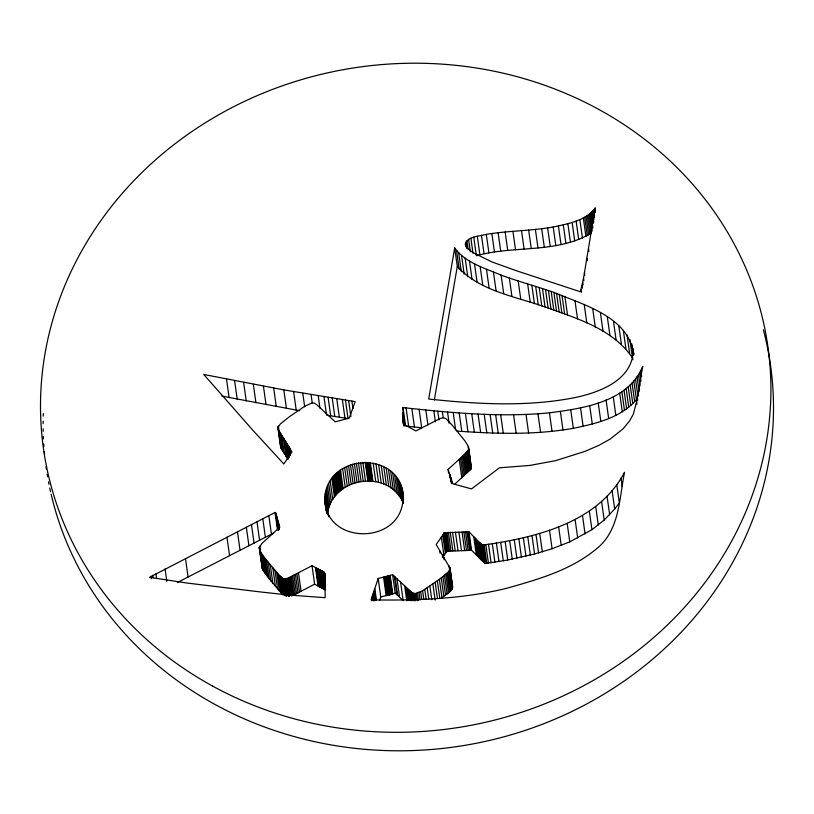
<?xml version="1.0" encoding="UTF-8"?>
<svg xmlns="http://www.w3.org/2000/svg" width="814" height="814" viewBox="0 0 814 814"><rect width="100%" height="100%" fill="white"/><g stroke="black" fill="none" stroke-linecap="round" stroke-linejoin="round"><path stroke-width="1.22" d="M633.17 351.648C626.658 316.066 582.773 304.629 553.876 292.379C536.406 286.253 518.447 281.593 501.098 275.112C484.829 268.152 465.598 262.912 454.7 247.944L428.703 399.033C476.455 404.11 525.122 406.99 572.588 398.066C597.232 393.223 631.552 381.461 633.17 351.648L633.689 355.352M402.788 492.45C408.374 547.059 319.342 547.486 325.193 493.905C331.878 451.811 402.32 451.699 403.418 497.639M259.208 547.68L260.633 552.126L264.926 558.251L278.266 574.165L283.109 578.551L287.373 578.51L312.027 565.689L323.728 572.008L324.837 573.911L325.173 597.679L288.034 594.963L260.622 591.971L186.579 582.987L149.522 577.309L275.02 512.464L275.997 513.624L279.802 527.269L261.874 543.477L259.208 547.68L262.627 569.474L269.088 578.723L282.102 594.016L279.497 575.529M261.803 566.168L261.904 567.592M465.669 246.774C463.797 236.335 479.639 236.406 486.304 234.371C508.465 230.698 531.074 230.942 553.205 227.004C567.907 223.738 585.581 221.021 595.136 208.038L595.482 210.5M452.208 585.52C454.192 591.473 445.004 594.251 441.982 597.863L439.387 579.375L448.738 571.611L450.081 568.152L436.182 544.535L444.485 532.743L468.976 531.837C473.443 536.243 477.564 541.076 482.488 544.993C490.059 544.22 497.629 542.897 505.138 541.524C551.058 533.119 601.465 516.351 624.552 472.273C619.139 498.667 619.759 530.769 596.153 549.094C570.583 570.319 537.698 579.548 506.288 588.38C462.118 599.145 416.351 600.64 371.082 599.857L378.164 578.479L392.613 574.704L411.67 592.419L415.008 593.61L422.629 590.73L439.387 579.375M465.323 244.312L467.44 248.148L472.832 252.513L491.687 261.833L515.608 270.482L580.413 291.778L583.536 278.154L595.136 208.038M468.63 449.684L467.908 445.624L464.753 440.679L452.238 425.234L445.909 418.65L443.477 417.745L440.598 418.315L415.822 430.942L403.49 424.196L403.011 407.59C451.577 412.891 500.63 417.572 549.44 412.82C583.211 408.394 627.838 402.147 642.734 366.381L636.619 401.729L633.302 414.245L629.558 420.909L623.259 428.652L610.042 439.163L598.575 445.523L584.849 451.424L555.687 460.653L529.731 465.455L499.42 467.816L471.52 488.909L452.767 483.77L448.097 469.403L464.021 454.934L468.63 449.684L470.94 468.976L454.405 484.554M471.235 468.172L468.691 447.904M277.9 427.564L280.291 423.992L289.53 416.605L304.894 406.196L311.904 402.971L314.214 403.062L316.646 404.639L335.266 421.835L349.277 418.121L355.179 401.617L283.832 389.896L203.775 374.471L252.35 429.69L283.811 463.98L291.961 451.892L279.192 431.145L277.9 427.564L280.647 447.161L288.054 459.584M280.576 445.584L280.647 447.161M434.31 400.04L457.295 266.432L454.7 247.944M400.58 484.595L403.184 503.083C389.479 468.742 333.007 476.77 327.788 512.403L325.193 493.905M379.65 600.427L380.759 596.967L378.164 578.479M442.633 557.305L447.089 551.231L471.581 550.325L485.419 563.522L507.733 560.012L534.574 553.988L552.096 548.728L569.769 541.87L591.951 529.68L604.192 520.044L614.682 509.025L619.332 502.95L616.737 484.462M456.99 431.084C495.716 433.821 534.93 435.124 573.331 428.317C596.326 423.534 622.242 417.572 637.555 398.188M473.779 237.25L476.373 255.738C513.878 245.177 556.532 253.815 591.147 233.231L588.553 214.743M290.262 577.075L292.857 595.563L314.621 584.177L325.274 589.824L322.67 571.336M177.35 582.529L273.494 533.089M380.759 596.967L395.217 593.192L403.174 600.59L400.58 582.102M406.634 426.19L421.693 427.798L419.098 409.31M327.604 415.354L348.036 418.589L345.441 400.101M221.917 396.113L299.654 410.724M457.295 266.432C480.229 291.829 517.256 296.642 548.117 308.038C578.754 319.057 613.471 329.66 632.458 357.895L629.863 339.407M471.011 465.333L471.296 466.391M640.791 370.533L641.656 376.689M639.712 372.649L640.923 381.278M638.461 374.786L640.018 385.877M639.112 387.678L639.458 390.14M633.007 348.545L633.78 354.039M637.057 376.902L639.132 391.697M633.139 349.694L633.699 354.67M631.868 343.966L633.424 355.057M633.089 353.103L633.434 355.576M638.176 393.111L638.522 395.584M632.529 357.254L632.875 359.717M635.51 379.009L637.942 396.265M637.352 397.771L637.698 400.234M633.841 381.074L636.436 399.562M636.619 401.729L636.965 404.192M627.014 334.869L629.609 353.357M632.051 383.089L634.655 401.577M623.331 330.362L625.925 348.85M630.168 385.042L632.763 403.53M628.194 386.904L630.789 405.392M618.823 325.905L621.418 344.393M626.139 388.685L628.744 407.173M624.033 390.344L626.638 408.832M613.491 321.489L616.096 339.977M621.876 391.89L624.48 410.378M595.003 209.157L595.349 211.62M594.678 208.506L595.197 212.21M594.118 209.381L594.637 213.085M619.688 393.284L622.293 411.772M593.437 210.277L594.474 217.674M592.643 211.182L593.864 219.811M607.356 317.124L609.961 335.622M593.416 219.739L593.762 222.202M591.758 212.088L593.314 223.178M590.771 212.983L592.846 227.778M589.702 213.868L592.124 231.125M613.247 396.805L615.842 415.293M587.332 215.588L589.926 234.076M600.427 312.83L603.021 331.318M586.049 216.402L588.644 234.89M584.706 217.175L587.311 235.663M621.031 477.981L622.242 486.609M588.573 248.911L588.919 251.373M583.323 217.908L585.917 236.396M586.975 258.303L587.321 260.775M606.084 400.02L608.679 418.508M592.704 308.608L595.309 327.096M579.843 219.536L582.437 238.024M584.472 272.802L584.818 275.264M576.119 221.042L578.713 239.53M583.536 278.154L583.882 280.616M582.773 282.407L583.119 284.869M612.077 490.537L614.682 509.025M582.152 285.683L582.498 288.146M598.219 402.94L600.813 421.428M584.208 304.456L586.802 322.944M572.13 222.446L574.725 240.934M581.257 289.804L581.603 292.267M607.041 496.225L609.645 514.713M567.857 223.738L570.461 242.226M574.938 300.386L577.533 318.874M589.692 405.545L592.287 424.033M563.298 224.918L565.893 243.417M601.597 501.556L604.192 520.044M558.414 226.007L561.009 244.505M595.706 506.532L598.31 525.02M564.906 296.408L567.511 314.896M580.524 407.845L583.119 426.333M553.205 227.004L555.799 245.492M562.026 295.329L564.621 313.817M559.259 294.302L561.853 312.79M589.346 511.182L591.951 529.68M547.639 227.9L550.233 246.388M556.562 293.325L559.157 311.813M570.736 409.829L573.331 428.317M553.876 292.379L556.481 310.867M551.18 291.443L553.774 309.931M582.498 515.537L585.093 534.025M541.707 228.714L544.301 247.202M548.402 290.506L551.007 308.994M545.512 289.55L548.117 308.038M535.388 229.436L537.983 247.924M560.368 411.487L562.962 429.975M575.111 519.586L577.706 538.085M542.46 288.563L545.054 307.051M539.194 287.525L541.788 306.013M528.662 230.077L531.257 248.565M535.673 286.426L538.268 304.914M567.165 523.382L569.769 541.87M531.837 285.246L534.442 303.734M549.44 412.82L552.034 431.308M521.52 230.647L524.114 249.135M527.655 283.964L530.26 302.452M558.638 526.923L561.243 545.421M512.932 231.308L515.537 249.796M537.973 413.827L540.577 432.315M518.203 281.003L520.797 299.491M549.501 530.24L552.096 548.728M505.148 232L507.743 250.488M509.34 278.042L511.945 296.54M526.017 414.489L528.612 432.977M498.127 232.743L500.722 251.231M539.713 533.353L542.317 551.841M501.098 275.112L503.693 293.6M535.988 534.422L538.583 552.909M491.86 233.537L494.454 252.025M531.98 535.5L534.574 553.988M513.573 414.814L516.168 433.302M493.467 272.202L496.072 290.69M486.304 234.371L488.909 252.859M527.747 536.579L530.352 555.067M486.487 269.312L489.082 287.8M481.461 235.266L484.055 253.754M523.351 537.637L525.946 556.135M477.289 236.223L479.894 254.721M518.833 538.675L521.438 557.163M480.148 266.473L482.743 284.961M500.681 414.794L503.276 433.282M514.265 539.682L516.859 558.17M470.899 238.349L472.975 253.134M474.47 263.665L477.075 282.153M495.634 414.692L498.239 433.18M468.62 239.52L470.36 251.841M509.676 540.628L512.271 559.116M466.941 240.761L468.152 249.389M469.475 260.907L472.069 279.395M465.812 242.104L466.676 248.26M490.099 414.519L492.704 433.007M465.374 243.162L465.72 245.635M505.138 541.524L507.733 560.012M465.17 258.211L467.765 276.699M484.198 414.285L486.792 432.783M461.569 255.565L464.173 274.053M500.691 542.338L503.286 560.826M458.689 253.001L461.284 271.489M456.542 250.498L459.137 268.996M496.398 543.08L498.992 561.568M478.032 414.011L480.626 432.499M492.307 543.721L494.902 562.209M471.723 413.685L474.318 432.173M488.471 544.251L491.076 562.749M485.826 544.607L488.431 563.095M484.188 544.831L486.792 563.319M465.404 413.319L467.999 431.807M483.363 544.953L485.968 563.441M483.058 544.993L485.653 563.491M482.824 545.034L485.419 563.522M482.488 544.993L485.083 563.481M468.416 446.845L471.357 467.328M482.132 544.759L484.737 563.247M468.426 449.318L468.772 451.79M469.291 455.484L469.637 457.946M470.156 461.65L470.502 464.112M481.634 544.352L484.228 562.84M468.335 450.488L470.94 468.976M468.162 450.742L470.757 469.23M481.003 543.803L483.597 562.291M467.816 451.139L470.421 469.627M480.24 543.121L482.834 561.609M467.317 451.678L469.922 470.166M466.676 452.34L469.281 470.828M479.365 542.307L481.959 560.795M465.903 453.113L468.508 471.601M478.388 541.381L480.993 559.869M477.33 540.354L479.934 558.842M459.188 412.922L461.782 431.41M465.018 453.978L467.612 472.466M476.2 539.234L478.795 557.722M464.021 454.934L466.615 473.433M475 538.034L477.604 556.522M462.932 455.972L465.527 474.46M473.758 536.762L476.353 555.25M461.762 457.061L464.356 475.549M460.521 458.201L463.115 476.689M453.195 412.505L455.616 429.761M459.228 459.381L461.833 477.869M468.976 531.837L471.581 550.325M468.376 531.868L470.97 550.356M467.724 531.898L470.329 550.386M467.043 531.929L469.647 550.417M465.567 531.98L468.162 550.468M447.537 412.077L449.094 423.168M463.909 532.03L466.503 550.518M462.057 532.071L464.652 550.559M442.348 411.64L443.213 417.796M458.872 532.142L461.477 550.63M451.312 479.914L451.831 483.608M450.864 478.184L451.556 483.119M450.498 476.882L451.556 483.709M450.295 476.2L450.987 481.125M449.877 474.837L450.783 480.443M449.664 474.175L450.183 477.869M448.097 469.403L448.616 473.097M455.433 532.203L458.038 550.691M437.739 411.192L438.95 419.821M452.574 532.264L455.179 550.752M433.831 410.765L435.388 421.856M450.244 532.325L452.849 550.813M448.392 532.376L450.987 550.875M446.937 532.448L449.542 550.936M445.848 532.529L448.443 551.017M445.044 532.621L447.649 551.109M450.01 567.918L452.686 586.996M449.847 567.541L452.604 587.8M449.603 567.032L452.513 588.196M444.485 532.743L447.089 551.231M449.796 570.095L452.391 588.583M449.643 570.421L452.248 588.909M448.88 565.659L449.226 568.131M444.118 532.895L446.713 551.383M443.864 533.078L446.459 551.566M449.297 570.95L451.892 589.438M443.681 533.302L446.286 551.79M443.396 533.75L445.991 552.248M448.738 571.611L451.332 590.099M425.824 410.002L427.899 424.796M442.735 534.757L445.339 553.245M447.965 572.395L450.559 590.883M446.998 573.3L449.593 591.788M441.31 536.904L443.915 555.392M443.823 557.325L444.169 559.798M445.828 574.318L448.433 592.806M442.358 554.995L442.704 557.458M444.485 575.437L447.079 593.925M439.713 550.732L440.059 553.194M442.948 576.658L445.553 595.146M441.249 577.971L443.854 596.459M437.362 580.86L439.794 598.117M411.843 408.536L414.448 427.035M435.195 582.427L437.444 598.453M432.875 584.065L435.134 600.091M406.084 407.926L408.679 426.414M429.884 586.131L431.786 599.694M403.011 407.59L405.616 426.078M403.032 412.403L404.772 424.735M403.052 414.123L404.609 425.213M403.072 415.751L404.456 425.61M403.093 417.287L404.304 425.915M427.187 587.932L428.754 599.023M403.123 418.711L403.988 424.877M403.154 420.014L403.846 424.939M403.184 421.153L403.703 424.857M403.225 422.14L403.744 425.844M424.776 589.458L426.16 599.318M422.629 590.73L423.84 599.358M420.706 591.768L421.754 599.165M419.017 592.561L420.055 599.959M417.511 593.121L418.549 600.518M402.269 489.774L403.306 497.171M401.536 487.148L403.266 499.481M402.991 500.651L403.337 503.113M416.178 593.467L417.226 600.864M399.409 482.122L402.014 500.61M415.008 593.61L415.873 599.776M398.026 479.751L400.62 498.239M413.97 593.548L415.008 600.936M413.034 593.284L414.082 600.681M396.408 477.431L399.002 495.93M412.199 592.846L413.237 600.244M411.996 592.694L413.034 600.091M411.67 592.419L412.708 599.816M411.223 592.032L412.433 600.661M394.637 475.264L397.232 493.762M410.673 591.544L411.884 600.172M410.022 590.954L411.416 600.813M409.289 590.282L410.673 600.142M392.714 473.26L395.319 491.748M408.486 589.539L410.042 600.63M407.6 588.726L409.167 599.816M390.669 471.398L393.264 489.886M406.674 587.861L408.404 600.183M405.698 586.945L407.6 600.498M388.492 469.709L391.086 488.197M404.69 585.988L406.766 600.783M386.192 468.182L388.787 486.67M383.781 466.819L386.375 485.307M381.257 465.639L383.862 484.127M396.988 578.723L399.582 597.211M395.085 576.943L397.68 595.431M378.652 464.631L381.247 483.119M394.352 576.271L396.947 594.759M392.613 574.704L395.217 593.192M375.946 463.817L378.541 482.305M390.15 575.539L392.745 594.027M389.774 575.661L392.368 594.149M389.326 575.793L391.921 594.281M373.158 463.176L375.763 481.664M388.807 575.936L391.412 594.424M388.247 576.098L390.852 594.586M387.647 576.261L390.242 594.749M387.006 576.424L389.601 594.912M370.309 462.739L372.904 481.227M386.335 576.597L388.929 595.085M369.892 462.688L372.486 481.176M385.653 576.77L388.247 595.258M369.475 462.647L372.069 481.135M369.057 462.606L371.652 481.094M384.951 576.933L387.556 595.431M368.64 462.566L371.235 481.054M368.223 462.535L370.818 481.023M384.259 577.106L386.864 595.594M367.796 462.515L370.401 481.003M367.379 462.484L369.973 480.972M383.577 577.258L386.182 595.746M366.951 462.464L369.556 480.952M366.534 462.454L369.129 480.942M366.107 462.444L368.701 480.932M365.679 462.433L368.274 480.921M365.252 462.433L367.847 480.921M362.871 462.474L365.466 480.962M351.902 401.119L352.94 408.516M360.602 462.606L363.207 481.094M358.445 462.83L361.05 481.318M348.636 400.61L350.895 416.626M374.847 588.848L376.404 599.949M374.43 590.14L375.814 599.999M356.379 463.166L358.974 481.654M374.033 591.371L375.244 599.999M373.646 592.541L374.684 599.938M373.28 593.65L374.145 599.806M372.924 594.698L373.799 600.854M354.365 463.614L356.97 482.102M372.588 595.685L373.28 600.62M372.263 596.621L372.781 600.325M371.957 597.507L372.303 599.969M371.652 598.341L371.998 600.803M352.411 464.184L355.006 482.671M342.358 399.613L344.953 418.101M350.478 464.865L353.073 483.353M348.555 465.679L351.149 484.167M346.622 466.636L349.216 485.124M336.742 398.707L339.336 417.195M344.668 467.724L347.263 486.212M342.653 468.956L345.258 487.444M332.214 397.975L334.808 416.463M340.588 470.35L343.182 488.838M339.469 471.133L342.063 489.621M328.093 397.293L330.688 415.781M338.471 471.845L341.076 490.333M337.596 472.496L340.191 490.995M336.803 473.117L339.407 491.605M336.101 473.707L338.695 492.195M335.449 474.287L338.044 492.785M323.982 396.723L326.577 415.211M334.839 474.888L337.434 493.376M334.259 475.498L336.854 493.986M333.689 476.149L336.284 494.637M333.109 476.862L335.704 495.35M332.499 477.645L335.093 496.133M331.847 478.52L334.452 497.008M318.223 395.828L319.953 408.15M330.179 480.982L332.773 499.47M328.724 483.496L331.329 501.984M327.503 486.05L330.108 504.538M326.506 488.634L329.1 507.132M325.732 491.259L328.337 509.747M328.469 514.336L328.815 516.798M311.07 394.648L312.291 403.276M327.747 512.83L328.093 515.303M327.411 512.016L327.757 514.479M327.075 511.121L327.421 513.593M324.878 496.581L327.299 513.838L326.729 510.144M324.786 499.277L326.414 511.121M324.928 501.984L326.16 510.856M302.788 393.243L304.69 406.797M324.755 573.198L325.213 577.034M324.43 572.639L325.274 578.846M324.237 572.435L325.274 579.833M324.003 572.222L325.213 580.85M323.728 572.008L325.112 581.868M323.412 571.794L325.142 584.116M323.066 571.56L325.142 586.355M322.252 571.092L324.847 589.59M321.784 570.858L324.389 589.346M321.286 570.614L323.891 589.102M320.828 570.4L323.433 588.888M320.34 570.156L322.934 588.644M319.81 569.902L322.415 588.39M319.271 569.627L321.866 588.115M318.712 569.342L321.316 587.83M293.62 391.636L296.215 410.124M318.152 569.047L320.747 587.535M317.592 568.752L320.187 587.25M317.033 568.467L319.637 586.955M316.504 568.182L319.098 586.67M315.995 567.907L318.589 586.395M315.506 567.643L318.111 586.131M312.027 565.689L314.621 584.177M283.832 389.896L286.436 408.384M289.631 447.883L290.496 454.049M289.275 447.283L290.313 454.68M288.848 446.581L290.069 455.209M288.38 445.797L289.764 455.657M287.851 444.943L289.408 456.043M287.291 444.037L289.194 457.59M286.701 443.081L288.604 456.644M286.08 442.094L288.339 458.119M285.449 441.096L287.881 458.353M284.178 439.092L286.782 457.58M283.557 438.115L286.152 456.603M281.736 435.297L284.33 453.785M280.718 433.679L283.313 452.167M273.687 388.064L276.282 406.552M279.874 432.305L282.468 450.793M279.192 431.145L281.786 449.633M278.388 426.17L278.734 428.642M278.144 426.638L281.268 448.667M277.981 427.096L280.891 447.842M298.484 572.812L301.078 591.3M296.907 573.636L299.501 592.124M295.39 574.43L297.985 592.918M293.956 575.172L296.55 593.66M292.602 575.874L295.207 594.362M291.371 576.505L293.966 594.993M263.431 386.182L266.025 404.67M289.285 577.564L291.89 596.052M288.471 577.971L290.893 595.227M287.83 578.286L290.252 595.543M287.373 578.51L289.794 595.767M287.118 578.612L289.54 595.868M286.559 578.744L288.98 596.001M278.388 522.934L279.253 529.1M286.325 578.774L288.746 596.031M278.185 522.323L279.049 528.49M286.07 578.795L288.492 596.052M277.798 521.031L279.029 529.08M277.421 519.688L278.805 529.558M285.806 578.815L288.054 594.831M277.075 518.386L278.632 529.487M285.531 578.825L287.78 594.841M276.567 516.157L278.653 530.097M276.088 513.919L278.337 529.945M285.246 578.825L287.505 594.851M275.824 513.115L278.256 529.639M275.57 512.657L277.991 529.914M284.961 578.815L287.22 594.841M284.686 578.805L286.935 594.831M275.02 512.464L277.442 529.721M284.401 578.785L286.833 596.041M284.137 578.764L286.559 596.021M283.608 578.683L286.04 595.94M283.109 578.551L285.541 595.807M282.59 578.306L285.022 595.563M282.01 577.93L284.442 595.187M281.329 577.37L283.76 594.627M280.504 576.577L283.109 595.065M253.327 384.289L255.922 402.777M278.266 574.165L280.861 592.653M268.834 515.669L271.438 534.157M276.77 572.456L279.365 590.944M274.959 570.349L277.564 588.837M272.812 567.816L275.407 586.304M270.268 564.804L272.863 583.292M243.63 382.448L246.225 400.936M262.8 518.783L265.405 537.271M268.274 562.413L270.869 580.901M266.493 560.236L269.088 578.723M264.926 558.251L267.521 576.739M263.563 556.461L266.158 574.949M262.403 554.853L264.998 573.341M256.99 521.774L259.585 540.262M261.426 553.408L264.021 571.896M260.633 552.126L263.237 570.614M259.686 546.153L260.032 548.616M259.463 546.662L260.154 551.587M260.5 554.049L260.846 556.522M261.365 560.215L261.711 562.678M260.022 550.986L262.627 569.474M259.31 547.161L262.179 568.467M234.605 380.698L237.2 399.186M251.475 524.613L254.07 543.101M226.496 379.08L229.1 397.568M246.337 527.248L248.931 545.736M237.454 531.796L240.059 550.284M226.953 537.159L229.548 555.647M185.49 558.506L188.085 576.994M165.089 569.027L166.819 581.349M155.952 573.717L156.644 578.652M152.839 575.315L153.185 577.777M150.987 576.261L151.333 578.723M763.359 329.782A365.791 333.903 -8 0 1 489.102 740.537A365.791 333.903 -8 0 1 51.119 494.179M50.549 491.717A365.791 333.903 -8 0 1 49.746 488.024M48.982 484.31A365.791 333.903 -8 0 1 48.494 481.817M47.588 476.831A365.791 333.903 -8 0 1 47.161 474.318M46.378 469.291A365.791 333.903 -8 0 1 46.011 466.778M44.526 454.12A365.791 333.903 -8 0 1 44.282 451.587M43.885 446.51A365.791 333.903 -8 0 1 43.712 443.966M43.427 438.888A365.791 333.903 -8 0 1 43.325 436.345M43.173 431.278A365.791 333.903 -8 0 1 43.122 428.744M43.101 423.677A365.791 333.903 -8 0 1 43.122 421.153M43.213 416.117A365.791 333.903 -8 0 1 43.295 413.604M212.749 686.161A365.791 333.903 -8 0 0 770.705 400.396A365.791 333.903 -8 0 0 233.659 106.715A365.791 333.903 -8 0 0 212.749 686.161"/></g></svg>
